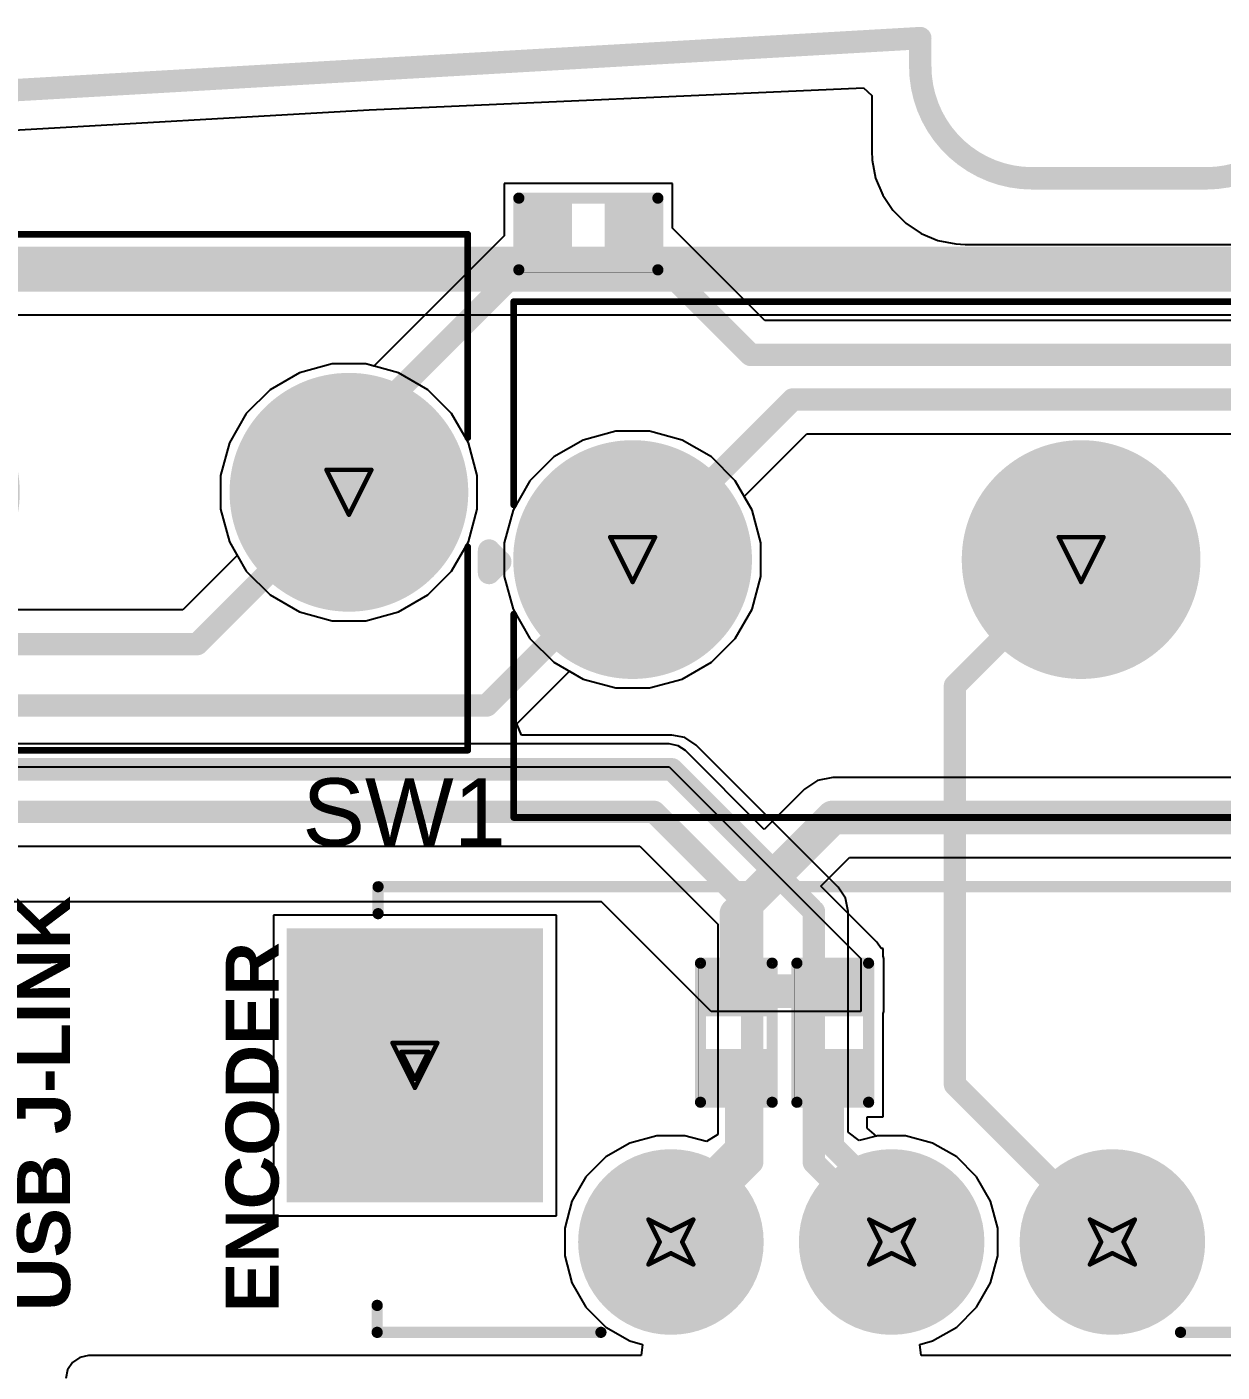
# Model space of a CAD drawing. Header units: inches. Extents: x 0 to 355, y -10 to 78.
# Drawn here: x 53.95 to 67.49, y 24.26 to 39.5 of the extents above; entities that cross this region are included whole.
import ezdxf

# ---------------------------------------------------------------- set-up
doc = ezdxf.new("R2010")
doc.units = ezdxf.units.IN
for name, color, linetype in [('Board Outline', 216, 'Continuous'), ('Bottom Layer', 5, 'Continuous'), ('Bottom Overlay', 54, 'Continuous'), ('Bottom Paste', 16, 'Continuous'), ('Bottom Solder', 6, 'Continuous'), ('Drill Drawing', 1, 'Continuous'), ('Multi-Layer', 9, 'Continuous'), ('Pad Holes', 156, 'Continuous'), ('Top Layer', 1, 'Continuous'), ('Top Overlay', 2, 'Continuous'), ('Top Paste', 8, 'Continuous'), ('Top Solder', 216, 'Continuous')]:
    doc.layers.add(name, color=color, linetype=linetype)
doc.styles.add('Arial', font='', dxfattribs={"height": 0.2})
doc.styles.add('Arial_Bold', font='', dxfattribs={"height": 0.2})
doc.styles.get('Arial').set_extended_font_data('Arial')
doc.styles.get('Arial_Bold').set_extended_font_data('Arial', bold=True)

# ---------------------------------------------------------------- blocks, each defined once
blk = doc.blocks.new('E203_13G3_2412_00_26')
at = {"layer": 'Bottom Layer'}
for points in [[(-4, -0.5), (-6.8, -0.5), (-6.8, 2.5), (-4, 2.5)], [(4, 2.5), (6.8, 2.5), (6.8, -0.5), (4, -0.5)]]:
    blk.add_hatch(color=5, dxfattribs=at).paths.add_polyline_path(points)
h = blk.add_hatch(color=5, dxfattribs=at)
edge = h.paths.add_edge_path()
edge.add_arc((-2.5, -1), 1, 0, 360)
h = blk.add_hatch(color=5, dxfattribs=at)
edge = h.paths.add_edge_path()
edge.add_arc((0, -1), 1, 0, 360)
h = blk.add_hatch(color=5, dxfattribs=at)
edge = h.paths.add_edge_path()
edge.add_arc((2.5, -1), 1, 0, 360)
at = {"layer": 'Bottom Solder'}
for points in [[(-3.949, -0.551), (-6.851, -0.551), (-6.851, 2.551), (-3.949, 2.551)], [(3.949, 2.551), (6.851, 2.551), (6.851, -0.551), (3.949, -0.551)]]:
    blk.add_hatch(color=6, dxfattribs=at).paths.add_polyline_path(points)
h = blk.add_hatch(color=6, dxfattribs=at)
edge = h.paths.add_edge_path()
edge.add_arc((-2.5, -1), 1.051, 0, 360)
h = blk.add_hatch(color=6, dxfattribs=at)
edge = h.paths.add_edge_path()
edge.add_arc((0, -1), 1.051, 0, 360)
h = blk.add_hatch(color=6, dxfattribs=at)
edge = h.paths.add_edge_path()
edge.add_arc((2.5, -1), 1.051, 0, 360)
at = {"layer": 'Multi-Layer'}
for points in [[(-4, -0.5), (-6.8, -0.5), (-6.8, 2.5), (-4, 2.5)], [(4, 2.5), (6.8, 2.5), (6.8, -0.5), (4, -0.5)]]:
    blk.add_hatch(color=9, dxfattribs=at).paths.add_polyline_path(points)
h = blk.add_hatch(color=9, dxfattribs=at)
edge = h.paths.add_edge_path()
edge.add_arc((-2.5, -1), 1, 0, 360)
h = blk.add_hatch(color=9, dxfattribs=at)
edge = h.paths.add_edge_path()
edge.add_arc((0, -1), 1, 0, 360)
h = blk.add_hatch(color=9, dxfattribs=at)
edge = h.paths.add_edge_path()
edge.add_arc((2.5, -1), 1, 0, 360)
at = {"layer": 'Pad Holes'}
for points in [[(-6.31, -0.05), (-6.31, 2.05), (-4.49, 2.05), (-4.49, -0.05)], [(4.49, -0.05), (4.49, 2.05), (6.31, 2.05), (6.31, -0.05)]]:
    blk.add_hatch(color=7, dxfattribs=at).paths.add_polyline_path(points)
h = blk.add_hatch(color=7, dxfattribs=at)
edge = h.paths.add_edge_path()
edge.add_arc((-2.5, -1), 0.6, 0, 360)
h = blk.add_hatch(color=7, dxfattribs=at)
edge = h.paths.add_edge_path()
edge.add_arc((0, -1), 0.6, 0, 360)
h = blk.add_hatch(color=7, dxfattribs=at)
edge = h.paths.add_edge_path()
edge.add_arc((2.5, -1), 0.6, 0, 360)
at = {"layer": 'Top Layer'}
for points in [[(-4, -0.5), (-6.8, -0.5), (-6.8, 2.5), (-4, 2.5)], [(4, 2.5), (6.8, 2.5), (6.8, -0.5), (4, -0.5)]]:
    blk.add_hatch(color=1, dxfattribs=at).paths.add_polyline_path(points)
h = blk.add_hatch(color=1, dxfattribs=at)
edge = h.paths.add_edge_path()
edge.add_arc((-2.5, -1), 1, 0, 360)
h = blk.add_hatch(color=1, dxfattribs=at)
edge = h.paths.add_edge_path()
edge.add_arc((0, -1), 1, 0, 360)
h = blk.add_hatch(color=1, dxfattribs=at)
edge = h.paths.add_edge_path()
edge.add_arc((2.5, -1), 1, 0, 360)
at = {"layer": 'Top Solder'}
for points in [[(-3.949, -0.551), (-6.851, -0.551), (-6.851, 2.551), (-3.949, 2.551)], [(3.949, 2.551), (6.851, 2.551), (6.851, -0.551), (3.949, -0.551)]]:
    blk.add_hatch(color=216, dxfattribs=at).paths.add_polyline_path(points)
h = blk.add_hatch(color=216, dxfattribs=at)
edge = h.paths.add_edge_path()
edge.add_arc((-2.5, -1), 1.051, 0, 360)
h = blk.add_hatch(color=216, dxfattribs=at)
edge = h.paths.add_edge_path()
edge.add_arc((0, -1), 1.051, 0, 360)
h = blk.add_hatch(color=216, dxfattribs=at)
edge = h.paths.add_edge_path()
edge.add_arc((2.5, -1), 1.051, 0, 360)
at = {"layer": 'Top Overlay', "const_width": 0.127}
for points in [[(-5.817, 3.023), (5.817, 3.023)], [(-5.817, 2.718), (-5.817, 3.023)], [(5.817, 2.718), (5.817, 3.023)], [(-5.827, -2.023), (-5.827, -1.718)], [(5.806, -2.023), (5.806, -1.718)], [(-5.827, -2.023), (-3.293, -2.023)], [(3.272, -2.023), (5.806, -2.023)]]:
    blk.add_lwpolyline(points, dxfattribs=at)
at = {"layer": 'Top Overlay', "const_width": 0.0635}
for points in [[(-5.848, 3.023, 1), (-5.785, 3.023, 1)], [(-5.848, 3.023, 1), (-5.785, 3.023, 1)], [(5.785, 3.023, 1), (5.848, 3.023, 1)], [(5.785, 3.023, 1), (5.848, 3.023, 1)], [(-5.848, 2.718, 1), (-5.785, 2.718, 1)], [(5.785, 2.718, 1), (5.848, 2.718, 1)], [(-5.859, -1.718, 1), (-5.795, -1.718, 1)], [(5.775, -1.718, 1), (5.838, -1.718, 1)], [(-5.859, -2.023, 1), (-5.795, -2.023, 1)], [(-5.859, -2.023, 1), (-5.795, -2.023, 1)], [(-3.324, -2.023, 1), (-3.261, -2.023, 1)], [(3.24, -2.023, 1), (3.304, -2.023, 1)], [(5.775, -2.023, 1), (5.838, -2.023, 1)], [(5.775, -2.023, 1), (5.838, -2.023, 1)]]:
    blk.add_lwpolyline(points, format="xyb", close=True, dxfattribs=at)
blk = doc.blocks.new('KAILH_GM_8_0_29')
at = {"layer": 'Bottom Layer'}
h = blk.add_hatch(color=5, dxfattribs=at)
edge = h.paths.add_edge_path()
edge.add_arc((-5.08, 0), 1.25, 0, 360)
h = blk.add_hatch(color=5, dxfattribs=at)
edge = h.paths.add_edge_path()
edge.add_arc((0, 0), 1.25, 0, 360)
h = blk.add_hatch(color=5, dxfattribs=at)
edge = h.paths.add_edge_path()
edge.add_arc((5.08, 0), 1.25, 0, 360)
at = {"layer": 'Bottom Solder'}
h = blk.add_hatch(color=6, dxfattribs=at)
edge = h.paths.add_edge_path()
edge.add_arc((-5.08, 0), 1.352, 0, 360)
h = blk.add_hatch(color=6, dxfattribs=at)
edge = h.paths.add_edge_path()
edge.add_arc((0, 0), 1.352, 0, 360)
h = blk.add_hatch(color=6, dxfattribs=at)
edge = h.paths.add_edge_path()
edge.add_arc((5.08, 0), 1.352, 0, 360)
at = {"layer": 'Multi-Layer'}
h = blk.add_hatch(color=9, dxfattribs=at)
edge = h.paths.add_edge_path()
edge.add_arc((-5.08, 0), 1.25, 0, 360)
h = blk.add_hatch(color=9, dxfattribs=at)
edge = h.paths.add_edge_path()
edge.add_arc((0, 0), 1.25, 0, 360)
h = blk.add_hatch(color=9, dxfattribs=at)
edge = h.paths.add_edge_path()
edge.add_arc((5.08, 0), 1.25, 0, 360)
at = {"layer": 'Pad Holes'}
h = blk.add_hatch(color=7, dxfattribs=at)
edge = h.paths.add_edge_path()
edge.add_arc((-5.08, 0), 0.575, 0, 360)
h = blk.add_hatch(color=7, dxfattribs=at)
edge = h.paths.add_edge_path()
edge.add_arc((0, 0), 0.575, 0, 360)
h = blk.add_hatch(color=7, dxfattribs=at)
edge = h.paths.add_edge_path()
edge.add_arc((5.08, 0), 0.575, 0, 360)
at = {"layer": 'Top Layer'}
h = blk.add_hatch(color=1, dxfattribs=at)
edge = h.paths.add_edge_path()
edge.add_arc((-5.08, 0), 1.25, 0, 360)
h = blk.add_hatch(color=1, dxfattribs=at)
edge = h.paths.add_edge_path()
edge.add_arc((0, 0), 1.25, 0, 360)
h = blk.add_hatch(color=1, dxfattribs=at)
edge = h.paths.add_edge_path()
edge.add_arc((5.08, 0), 1.25, 0, 360)
at = {"layer": 'Top Solder'}
h = blk.add_hatch(color=216, dxfattribs=at)
edge = h.paths.add_edge_path()
edge.add_arc((-5.08, 0), 1.352, 0, 360)
h = blk.add_hatch(color=216, dxfattribs=at)
edge = h.paths.add_edge_path()
edge.add_arc((0, 0), 1.352, 0, 360)
h = blk.add_hatch(color=216, dxfattribs=at)
edge = h.paths.add_edge_path()
edge.add_arc((5.08, 0), 1.352, 0, 360)
at = {"layer": 'Top Overlay'}
for points, const_width in [([(-6.426, 2.921), (6.426, 2.921)], 0.0762), ([(-6.426, 0.619), (-6.426, 2.921)], 0.0762), ([(6.426, 0.619), (6.426, 2.921)], 0.0762), ([(-6.706, -0.152), (-6.706, 0.102)], 0.254), ([(-6.706, 0.102), (-6.579, -0.025)], 0.254), ([(-6.706, -0.152), (-6.579, -0.025)], 0.254), ([(-6.426, -2.921), (-6.426, -0.619)], 0.0762), ([(6.426, -2.921), (6.426, -0.619)], 0.0762), ([(-6.426, -2.921), (6.426, -2.921)], 0.0762)]:
    blk.add_lwpolyline(points, dxfattribs=dict(at, const_width=const_width))
for points, const_width in [([(-6.445, 2.921, 1), (-6.407, 2.921, 1)], 0.0381), ([(-6.445, 2.921, 1), (-6.407, 2.921, 1)], 0.0381), ([(6.407, 2.921, 1), (6.445, 2.921, 1)], 0.0381), ([(6.407, 2.921, 1), (6.445, 2.921, 1)], 0.0381), ([(-6.445, 0.619, 1), (-6.407, 0.619, 1)], 0.0381), ([(6.407, 0.619, 1), (6.445, 0.619, 1)], 0.0381), ([(-6.769, 0.102, 1), (-6.642, 0.102, 1)], 0.127), ([(-6.769, 0.102, 1), (-6.642, 0.102, 1)], 0.127), ([(-6.642, -0.025, 1), (-6.515, -0.025, 1)], 0.127), ([(-6.642, -0.025, 1), (-6.515, -0.025, 1)], 0.127), ([(-6.769, -0.152, 1), (-6.642, -0.152, 1)], 0.127), ([(-6.769, -0.152, 1), (-6.642, -0.152, 1)], 0.127), ([(-6.445, -0.619, 1), (-6.407, -0.619, 1)], 0.0381), ([(6.407, -0.619, 1), (6.445, -0.619, 1)], 0.0381), ([(-6.445, -2.921, 1), (-6.407, -2.921, 1)], 0.0381), ([(-6.445, -2.921, 1), (-6.407, -2.921, 1)], 0.0381), ([(6.407, -2.921, 1), (6.445, -2.921, 1)], 0.0381), ([(6.407, -2.921, 1), (6.445, -2.921, 1)], 0.0381)]:
    blk.add_lwpolyline(points, format="xyb", close=True, dxfattribs=dict(at, const_width=const_width))
blk = doc.blocks.new('KAILH_GM_8_0_30')
at = {"layer": 'Bottom Layer'}
h = blk.add_hatch(color=5, dxfattribs=at)
edge = h.paths.add_edge_path()
edge.add_arc((-5.08, 0), 1.25, 0, 360)
h = blk.add_hatch(color=5, dxfattribs=at)
edge = h.paths.add_edge_path()
edge.add_arc((0, 0), 1.25, 0, 360)
h = blk.add_hatch(color=5, dxfattribs=at)
edge = h.paths.add_edge_path()
edge.add_arc((5.08, 0), 1.25, 0, 360)
at = {"layer": 'Bottom Solder'}
h = blk.add_hatch(color=6, dxfattribs=at)
edge = h.paths.add_edge_path()
edge.add_arc((-5.08, 0), 1.352, 0, 360)
h = blk.add_hatch(color=6, dxfattribs=at)
edge = h.paths.add_edge_path()
edge.add_arc((0, 0), 1.352, 0, 360)
h = blk.add_hatch(color=6, dxfattribs=at)
edge = h.paths.add_edge_path()
edge.add_arc((5.08, 0), 1.352, 0, 360)
at = {"layer": 'Multi-Layer'}
h = blk.add_hatch(color=9, dxfattribs=at)
edge = h.paths.add_edge_path()
edge.add_arc((-5.08, 0), 1.25, 0, 360)
h = blk.add_hatch(color=9, dxfattribs=at)
edge = h.paths.add_edge_path()
edge.add_arc((0, 0), 1.25, 0, 360)
h = blk.add_hatch(color=9, dxfattribs=at)
edge = h.paths.add_edge_path()
edge.add_arc((5.08, 0), 1.25, 0, 360)
at = {"layer": 'Pad Holes'}
h = blk.add_hatch(color=7, dxfattribs=at)
edge = h.paths.add_edge_path()
edge.add_arc((-5.08, 0), 0.575, 0, 360)
h = blk.add_hatch(color=7, dxfattribs=at)
edge = h.paths.add_edge_path()
edge.add_arc((0, 0), 0.575, 0, 360)
h = blk.add_hatch(color=7, dxfattribs=at)
edge = h.paths.add_edge_path()
edge.add_arc((5.08, 0), 0.575, 0, 360)
at = {"layer": 'Top Layer'}
h = blk.add_hatch(color=1, dxfattribs=at)
edge = h.paths.add_edge_path()
edge.add_arc((-5.08, 0), 1.25, 0, 360)
h = blk.add_hatch(color=1, dxfattribs=at)
edge = h.paths.add_edge_path()
edge.add_arc((0, 0), 1.25, 0, 360)
h = blk.add_hatch(color=1, dxfattribs=at)
edge = h.paths.add_edge_path()
edge.add_arc((5.08, 0), 1.25, 0, 360)
at = {"layer": 'Top Solder'}
h = blk.add_hatch(color=216, dxfattribs=at)
edge = h.paths.add_edge_path()
edge.add_arc((-5.08, 0), 1.352, 0, 360)
h = blk.add_hatch(color=216, dxfattribs=at)
edge = h.paths.add_edge_path()
edge.add_arc((0, 0), 1.352, 0, 360)
h = blk.add_hatch(color=216, dxfattribs=at)
edge = h.paths.add_edge_path()
edge.add_arc((5.08, 0), 1.352, 0, 360)
at = {"layer": 'Top Overlay'}
for points, const_width in [([(-6.426, 0.619), (-6.426, 2.921)], 0.0762), ([(-6.426, 2.921), (6.426, 2.921)], 0.0762), ([(6.426, 0.619), (6.426, 2.921)], 0.0762), ([(-6.706, 0.102), (-6.579, -0.025)], 0.254), ([(-6.706, -0.152), (-6.706, 0.102)], 0.254), ([(-6.706, -0.152), (-6.579, -0.025)], 0.254), ([(-6.426, -2.921), (-6.426, -0.619)], 0.0762), ([(6.426, -2.921), (6.426, -0.619)], 0.0762), ([(-6.426, -2.921), (6.426, -2.921)], 0.0762)]:
    blk.add_lwpolyline(points, dxfattribs=dict(at, const_width=const_width))
for points, const_width in [([(-6.445, 2.921, 1), (-6.407, 2.921, 1)], 0.0381), ([(-6.445, 2.921, 1), (-6.407, 2.921, 1)], 0.0381), ([(6.407, 2.921, 1), (6.445, 2.921, 1)], 0.0381), ([(6.407, 2.921, 1), (6.445, 2.921, 1)], 0.0381), ([(-6.445, 0.619, 1), (-6.407, 0.619, 1)], 0.0381), ([(6.407, 0.619, 1), (6.445, 0.619, 1)], 0.0381), ([(-6.769, 0.102, 1), (-6.642, 0.102, 1)], 0.127), ([(-6.769, 0.102, 1), (-6.642, 0.102, 1)], 0.127), ([(-6.642, -0.025, 1), (-6.515, -0.025, 1)], 0.127), ([(-6.642, -0.025, 1), (-6.515, -0.025, 1)], 0.127), ([(-6.769, -0.152, 1), (-6.642, -0.152, 1)], 0.127), ([(-6.769, -0.152, 1), (-6.642, -0.152, 1)], 0.127), ([(-6.445, -0.619, 1), (-6.407, -0.619, 1)], 0.0381), ([(6.407, -0.619, 1), (6.445, -0.619, 1)], 0.0381), ([(-6.445, -2.921, 1), (-6.407, -2.921, 1)], 0.0381), ([(-6.445, -2.921, 1), (-6.407, -2.921, 1)], 0.0381), ([(6.407, -2.921, 1), (6.445, -2.921, 1)], 0.0381), ([(6.407, -2.921, 1), (6.445, -2.921, 1)], 0.0381)]:
    blk.add_lwpolyline(points, format="xyb", close=True, dxfattribs=dict(at, const_width=const_width))
blk = doc.blocks.new('R___0402_43')
at = {"layer": 'Top Layer'}
for points in [[(-0.699, -0.318), (-0.699, 0.318), (-0.241, 0.318), (-0.241, -0.318)], [(0.241, -0.318), (0.241, 0.318), (0.699, 0.318), (0.699, -0.318)]]:
    blk.add_hatch(color=1, dxfattribs=at).paths.add_polyline_path(points)
at = {"layer": 'Top Paste'}
for points in [[(-0.699, -0.318), (-0.699, 0.318), (-0.241, 0.318), (-0.241, -0.318)], [(0.241, -0.318), (0.241, 0.318), (0.699, 0.318), (0.699, -0.318)]]:
    blk.add_hatch(color=8, dxfattribs=at).paths.add_polyline_path(points)
at = {"layer": 'Top Solder'}
for points in [[(-0.754, -0.373), (-0.754, 0.373), (-0.186, 0.373), (-0.186, -0.373)], [(0.186, -0.373), (0.186, 0.373), (0.754, 0.373), (0.754, -0.373)]]:
    blk.add_hatch(color=216, dxfattribs=at).paths.add_polyline_path(points)
at = {"layer": 'Top Overlay'}
for points, const_width in [([(-0.787, 0.406), (0.787, 0.406)], 0.127), ([(-0.787, -0.406), (-0.787, 0.406)], 0.127), ([(0.787, -0.406), (0.787, 0.406)], 0.127), ([(-0.787, -0.406), (0.787, -0.406)], 0.127), ([(-0.813, -0.432), (0.813, -0.432)], 0.00323)]:
    blk.add_lwpolyline(points, dxfattribs=dict(at, const_width=const_width))
for points, const_width in [([(-0.819, 0.406, 1), (-0.756, 0.406, 1)], 0.0635), ([(-0.819, 0.406, 1), (-0.756, 0.406, 1)], 0.0635), ([(0.756, 0.406, 1), (0.819, 0.406, 1)], 0.0635), ([(0.756, 0.406, 1), (0.819, 0.406, 1)], 0.0635), ([(-0.819, -0.406, 1), (-0.756, -0.406, 1)], 0.0635), ([(-0.819, -0.406, 1), (-0.756, -0.406, 1)], 0.0635), ([(-0.814, -0.432, 1), (-0.812, -0.432, 1)], 0.00161), ([(0.756, -0.406, 1), (0.819, -0.406, 1)], 0.0635), ([(0.756, -0.406, 1), (0.819, -0.406, 1)], 0.0635), ([(0.812, -0.432, 1), (0.814, -0.432, 1)], 0.00161)]:
    blk.add_lwpolyline(points, format="xyb", close=True, dxfattribs=dict(at, const_width=const_width))
blk = doc.blocks.new('R___0402_B_54')
at = {"layer": 'Bottom Layer'}
for points in [[(-0.241, 0.318), (-0.241, -0.318), (-0.699, -0.318), (-0.699, 0.318)], [(0.699, 0.318), (0.699, -0.318), (0.241, -0.318), (0.241, 0.318)]]:
    blk.add_hatch(color=5, dxfattribs=at).paths.add_polyline_path(points)
at = {"layer": 'Bottom Paste'}
for points in [[(-0.241, 0.318), (-0.241, -0.318), (-0.699, -0.318), (-0.699, 0.318)], [(0.699, 0.318), (0.699, -0.318), (0.241, -0.318), (0.241, 0.318)]]:
    blk.add_hatch(color=16, dxfattribs=at).paths.add_polyline_path(points)
at = {"layer": 'Bottom Solder'}
for points in [[(-0.186, 0.373), (-0.186, -0.373), (-0.754, -0.373), (-0.754, 0.373)], [(0.754, 0.373), (0.754, -0.373), (0.186, -0.373), (0.186, 0.373)]]:
    blk.add_hatch(color=6, dxfattribs=at).paths.add_polyline_path(points)
at = {"layer": 'Bottom Overlay'}
for points, const_width in [([(-0.787, 0.406), (0.787, 0.406)], 0.127), ([(-0.787, 0.406), (-0.787, -0.406)], 0.127), ([(0.787, 0.406), (0.787, -0.406)], 0.127), ([(-0.813, 0.432), (0.813, 0.432)], 0.00323), ([(-0.787, -0.406), (0.787, -0.406)], 0.127)]:
    blk.add_lwpolyline(points, dxfattribs=dict(at, const_width=const_width))
for points, const_width in [([(-0.819, 0.406, 1), (-0.756, 0.406, 1)], 0.0635), ([(-0.819, 0.406, 1), (-0.756, 0.406, 1)], 0.0635), ([(0.756, 0.406, 1), (0.819, 0.406, 1)], 0.0635), ([(0.756, 0.406, 1), (0.819, 0.406, 1)], 0.0635), ([(-0.814, 0.432, 1), (-0.812, 0.432, 1)], 0.00161), ([(0.812, 0.432, 1), (0.814, 0.432, 1)], 0.00161), ([(-0.819, -0.406, 1), (-0.756, -0.406, 1)], 0.0635), ([(-0.819, -0.406, 1), (-0.756, -0.406, 1)], 0.0635), ([(0.756, -0.406, 1), (0.819, -0.406, 1)], 0.0635), ([(0.756, -0.406, 1), (0.819, -0.406, 1)], 0.0635)]:
    blk.add_lwpolyline(points, format="xyb", close=True, dxfattribs=dict(at, const_width=const_width))
blk = doc.blocks.new('R___0402_B_55')
at = {"layer": 'Bottom Layer'}
for points in [[(-0.241, 0.318), (-0.241, -0.318), (-0.699, -0.318), (-0.699, 0.318)], [(0.699, 0.318), (0.699, -0.318), (0.241, -0.318), (0.241, 0.318)]]:
    blk.add_hatch(color=5, dxfattribs=at).paths.add_polyline_path(points)
at = {"layer": 'Bottom Paste'}
for points in [[(-0.241, 0.318), (-0.241, -0.318), (-0.699, -0.318), (-0.699, 0.318)], [(0.699, 0.318), (0.699, -0.318), (0.241, -0.318), (0.241, 0.318)]]:
    blk.add_hatch(color=16, dxfattribs=at).paths.add_polyline_path(points)
at = {"layer": 'Bottom Solder'}
for points in [[(-0.186, 0.373), (-0.186, -0.373), (-0.754, -0.373), (-0.754, 0.373)], [(0.754, 0.373), (0.754, -0.373), (0.186, -0.373), (0.186, 0.373)]]:
    blk.add_hatch(color=6, dxfattribs=at).paths.add_polyline_path(points)
at = {"layer": 'Bottom Overlay'}
for points, const_width in [([(-0.787, 0.406), (0.787, 0.406)], 0.127), ([(-0.787, 0.406), (-0.787, -0.406)], 0.127), ([(0.787, 0.406), (0.787, -0.406)], 0.127), ([(-0.813, 0.432), (0.813, 0.432)], 0.00323), ([(-0.787, -0.406), (0.787, -0.406)], 0.127)]:
    blk.add_lwpolyline(points, dxfattribs=dict(at, const_width=const_width))
for points, const_width in [([(-0.819, 0.406, 1), (-0.756, 0.406, 1)], 0.0635), ([(-0.819, 0.406, 1), (-0.756, 0.406, 1)], 0.0635), ([(0.756, 0.406, 1), (0.819, 0.406, 1)], 0.0635), ([(0.756, 0.406, 1), (0.819, 0.406, 1)], 0.0635), ([(-0.814, 0.432, 1), (-0.812, 0.432, 1)], 0.00161), ([(0.812, 0.432, 1), (0.814, 0.432, 1)], 0.00161), ([(-0.819, -0.406, 1), (-0.756, -0.406, 1)], 0.0635), ([(-0.819, -0.406, 1), (-0.756, -0.406, 1)], 0.0635), ([(0.756, -0.406, 1), (0.819, -0.406, 1)], 0.0635), ([(0.756, -0.406, 1), (0.819, -0.406, 1)], 0.0635)]:
    blk.add_lwpolyline(points, format="xyb", close=True, dxfattribs=dict(at, const_width=const_width))

msp = doc.modelspace()

# ---------------------------------------------------------------- linework, layer by layer
at = {"layer": 'Board Outline', "const_width": 0.254}
for points in [[(0, 35.687), (64.072, 39.37)], [(64.072, 39.053), (64.072, 39.37)], [(65.341, 37.782), (67.31, 37.782)]]:
    msp.add_lwpolyline(points, dxfattribs=at)
at = {"layer": 'Board Outline', "const_width": 0.127}
for points in [[(64.009, 39.37, 1), (64.136, 39.37, 1)], [(64.009, 39.37, 1), (64.136, 39.37, 1)], [(64.009, 39.053, 1), (64.136, 39.053, 1)], [(64.009, 39.053, 1), (64.136, 39.053, 1)], [(65.278, 37.782, 1), (65.405, 37.782, 1)], [(65.278, 37.782, 1), (65.405, 37.782, 1)], [(67.247, 37.782, 1), (67.374, 37.782, 1)], [(67.247, 37.782, 1), (67.374, 37.782, 1)]]:
    msp.add_lwpolyline(points, format="xyb", close=True, dxfattribs=at)
at = {"layer": 'Board Outline', "const_width": 0.254}
for points in [[(65.341, 37.782, -0.414961), (64.072, 39.053)], [(68.58, 39.053, -0.414405), (67.31, 37.782)]]:
    msp.add_lwpolyline(points, format="xyb", dxfattribs=at)
at = {"layer": 'Bottom Layer'}
for p, q in [((46.147, 36.236), (71.212, 36.236)), ((57.41, 35.68), (57.04, 35.581)), ((57.792, 35.68), (57.41, 35.68)), ((58.162, 35.581), (57.792, 35.68)), ((57.04, 35.581), (56.709, 35.389)), ((58.493, 35.389), (58.162, 35.581)), ((56.709, 35.389), (56.438, 35.119)), ((58.764, 35.119), (58.493, 35.389)), ((56.438, 35.119), (56.247, 34.787)), ((58.955, 34.787), (58.764, 35.119)), ((60.623, 34.918), (60.253, 34.819)), ((61.005, 34.918), (60.623, 34.918)), ((61.375, 34.819), (61.005, 34.918)), ((56.247, 34.787), (56.148, 34.418)), ((59.054, 34.418), (58.955, 34.787)), ((60.253, 34.819), (59.922, 34.627)), ((61.706, 34.627), (61.375, 34.819)), ((59.922, 34.627), (59.651, 34.357)), ((61.977, 34.357), (61.706, 34.627)), ((56.148, 34.418), (56.148, 34.035)), ((59.054, 34.035), (59.054, 34.418)), ((59.651, 34.357), (59.46, 34.025)), ((62.168, 34.025), (61.977, 34.357)), ((56.148, 34.035), (56.247, 33.666)), ((58.955, 33.666), (59.054, 34.035)), ((59.46, 34.025), (59.361, 33.656)), ((62.267, 33.656), (62.168, 34.025)), ((56.247, 33.666), (56.438, 33.334)), ((58.764, 33.334), (58.955, 33.666)), ((59.361, 33.656), (59.361, 33.273)), ((62.267, 33.273), (62.267, 33.656)), ((56.438, 33.334), (56.709, 33.064)), ((58.493, 33.064), (58.764, 33.334)), ((59.361, 33.273), (59.46, 32.904)), ((62.168, 32.904), (62.267, 33.273)), ((56.709, 33.064), (57.04, 32.872)), ((58.162, 32.872), (58.493, 33.064)), ((57.04, 32.872), (57.41, 32.773)), ((57.41, 32.773), (57.792, 32.773)), ((57.792, 32.773), (58.162, 32.872)), ((59.46, 32.904), (59.651, 32.572)), ((61.977, 32.572), (62.168, 32.904)), ((59.651, 32.572), (59.922, 32.302)), ((61.706, 32.302), (61.977, 32.572)), ((59.922, 32.302), (60.253, 32.11)), ((61.375, 32.11), (61.706, 32.302)), ((60.253, 32.11), (60.623, 32.011)), ((60.623, 32.011), (61.005, 32.011)), ((61.005, 32.011), (61.375, 32.11)), ((61.23, 31.377), (45.496, 31.377)), ((61.329, 31.357), (61.23, 31.377)), ((61.413, 31.301), (61.329, 31.357)), ((62.305, 30.409), (61.413, 31.301)), ((45.496, 31.118), (61.23, 31.118)), ((61.23, 31.118), (63.399, 28.949)), ((62.909, 30.964), (62.762, 30.865)), ((63.083, 30.998), (62.909, 30.964)), ((70.923, 30.998), (63.083, 30.998)), ((62.762, 30.865), (62.305, 30.409)), ((62.946, 29.768), (63.27, 30.092)), ((63.27, 30.092), (70.736, 30.092)), ((63.582, 29.132), (62.946, 29.768)), ((60.462, 29.591), (53.759, 29.591)), ((61.705, 28.348), (60.462, 29.591)), ((63.631, 29.059), (63.582, 29.132)), ((63.399, 28.949), (63.399, 28.348)), ((63.653, 29.059), (63.631, 29.059)), ((63.653, 28.974), (63.653, 29.059)), ((63.658, 28.949), (63.653, 28.974)), ((63.658, 28.348), (63.658, 28.949)), ((63.399, 28.348), (61.705, 28.348)), ((63.653, 28.323), (63.658, 28.348)), ((63.653, 27.154), (63.653, 28.323)), ((63.47, 27.027), (63.47, 27.154)), ((63.47, 27.154), (63.653, 27.154)), ((63.578, 26.937), (63.47, 27.027)), ((63.589, 26.94), (63.578, 26.937)), ((63.906, 26.94), (63.589, 26.94)), ((64.212, 26.858), (63.906, 26.94)), ((64.487, 26.7), (64.212, 26.858)), ((64.711, 26.476), (64.487, 26.7)), ((64.869, 26.201), (64.711, 26.476)), ((64.951, 25.895), (64.869, 26.201)), ((64.951, 25.579), (64.951, 25.895)), ((64.869, 25.273), (64.951, 25.579)), ((64.711, 24.998), (64.869, 25.273)), ((64.487, 24.774), (64.711, 24.998)), ((64.212, 24.616), (64.487, 24.774)), ((64.067, 24.577), (64.212, 24.616)), ((64.084, 24.45), (64.067, 24.577)), ((69.659, 24.45), (64.084, 24.45))]:
    msp.add_line(p, q, dxfattribs=at)
for points, const_width in [([(34.993, 36.754), (71.427, 36.754)], 0.508), ([(61.989, 29.452), (63.083, 30.545)], 0.381), ([(63.083, 30.545), (70.923, 30.545)], 0.381), ([(61.989, 28.577), (61.989, 29.452)], 0.381), ([(61.989, 28.577), (63.081, 28.577)], 0.381), ([(61.989, 26.807), (61.989, 27.637)], 0.254), ([(63.081, 26.822), (63.081, 27.637)], 0.254), ([(61.248, 26.066), (61.989, 26.807)], 0.254), ([(63.081, 26.822), (63.748, 26.155)], 0.254), ([(63.748, 25.737), (63.748, 26.155)], 0.254), ([(61.248, 25.737), (61.248, 26.066)], 0.254)]:
    msp.add_lwpolyline(points, dxfattribs=dict(at, const_width=const_width))
for points, const_width in [([(62.987, 30.545, 1), (63.178, 30.545, 1)], 0.191), ([(62.987, 30.545, 1), (63.178, 30.545, 1)], 0.191), ([(61.894, 29.452, 1), (62.085, 29.452, 1)], 0.191), ([(61.894, 29.452, 1), (62.085, 29.452, 1)], 0.191), ([(61.894, 28.577, 1), (62.085, 28.577, 1)], 0.191), ([(61.894, 28.577, 1), (62.085, 28.577, 1)], 0.191), ([(62.986, 28.577, 1), (63.176, 28.577, 1)], 0.191), ([(61.926, 27.637, 1), (62.053, 27.637, 1)], 0.127), ([(63.018, 27.637, 1), (63.145, 27.637, 1)], 0.127), ([(61.926, 26.807, 1), (62.053, 26.807, 1)], 0.127), ([(61.926, 26.807, 1), (62.053, 26.807, 1)], 0.127), ([(63.018, 26.822, 1), (63.145, 26.822, 1)], 0.127), ([(63.018, 26.822, 1), (63.145, 26.822, 1)], 0.127), ([(63.684, 26.155, 1), (63.811, 26.155, 1)], 0.127), ([(63.684, 26.155, 1), (63.811, 26.155, 1)], 0.127), ([(61.185, 26.066, 1), (61.312, 26.066, 1)], 0.127), ([(61.185, 26.066, 1), (61.312, 26.066, 1)], 0.127), ([(61.185, 25.737, 1), (61.312, 25.737, 1)], 0.127), ([(63.684, 25.737, 1), (63.811, 25.737, 1)], 0.127)]:
    msp.add_lwpolyline(points, format="xyb", close=True, dxfattribs=dict(at, const_width=const_width))
at = {"layer": 'Drill Drawing', "const_width": 0.0508}
for points in [[(57.347, 34.481), (57.855, 34.481)], [(57.347, 34.481), (57.601, 33.973)], [(57.601, 33.973), (57.855, 34.481)], [(60.56, 33.719), (61.068, 33.719)], [(60.56, 33.719), (60.814, 33.211)], [(60.814, 33.211), (61.068, 33.719)], [(65.64, 33.719), (66.148, 33.719)], [(65.64, 33.719), (65.894, 33.211)], [(65.894, 33.211), (66.148, 33.719)], [(58.094, 27.991), (58.602, 27.991)], [(58.094, 27.991), (58.348, 27.483)], [(58.196, 27.889), (58.5, 27.889)], [(58.196, 27.889), (58.348, 27.585)], [(58.348, 27.483), (58.602, 27.991)], [(58.348, 27.585), (58.5, 27.889)], [(60.994, 25.991), (61.248, 25.864)], [(60.994, 25.991), (61.121, 25.737)], [(61.248, 25.864), (61.502, 25.991)], [(61.375, 25.737), (61.502, 25.991)], [(63.494, 25.991), (63.748, 25.864)], [(63.494, 25.991), (63.621, 25.737)], [(63.748, 25.864), (64.002, 25.991)], [(63.875, 25.737), (64.002, 25.991)], [(65.994, 25.991), (66.248, 25.864)], [(65.994, 25.991), (66.121, 25.737)], [(66.248, 25.864), (66.502, 25.991)], [(66.375, 25.737), (66.502, 25.991)], [(60.994, 25.483), (61.121, 25.737)], [(61.375, 25.737), (61.502, 25.483)], [(63.494, 25.483), (63.621, 25.737)], [(63.875, 25.737), (64.002, 25.483)], [(65.994, 25.483), (66.121, 25.737)], [(66.375, 25.737), (66.502, 25.483)], [(60.994, 25.483), (61.248, 25.61)], [(61.248, 25.61), (61.502, 25.483)], [(63.494, 25.483), (63.748, 25.61)], [(63.748, 25.61), (64.002, 25.483)], [(65.994, 25.483), (66.248, 25.61)], [(66.248, 25.61), (66.502, 25.483)]]:
    msp.add_lwpolyline(points, dxfattribs=at)
at = {"layer": 'Drill Drawing', "const_width": 0.0254}
for points in [[(57.334, 34.481, 1), (57.36, 34.481, 1)], [(57.334, 34.481, 1), (57.36, 34.481, 1)], [(57.842, 34.481, 1), (57.868, 34.481, 1)], [(57.842, 34.481, 1), (57.868, 34.481, 1)], [(57.588, 33.973, 1), (57.614, 33.973, 1)], [(57.588, 33.973, 1), (57.614, 33.973, 1)], [(60.547, 33.719, 1), (60.573, 33.719, 1)], [(60.547, 33.719, 1), (60.573, 33.719, 1)], [(61.055, 33.719, 1), (61.081, 33.719, 1)], [(61.055, 33.719, 1), (61.081, 33.719, 1)], [(65.627, 33.719, 1), (65.653, 33.719, 1)], [(65.627, 33.719, 1), (65.653, 33.719, 1)], [(66.135, 33.719, 1), (66.161, 33.719, 1)], [(66.135, 33.719, 1), (66.161, 33.719, 1)], [(60.801, 33.211, 1), (60.827, 33.211, 1)], [(60.801, 33.211, 1), (60.827, 33.211, 1)], [(65.881, 33.211, 1), (65.907, 33.211, 1)], [(65.881, 33.211, 1), (65.907, 33.211, 1)], [(58.081, 27.991, 1), (58.107, 27.991, 1)], [(58.081, 27.991, 1), (58.107, 27.991, 1)], [(58.183, 27.889, 1), (58.208, 27.889, 1)], [(58.183, 27.889, 1), (58.208, 27.889, 1)], [(58.488, 27.889, 1), (58.513, 27.889, 1)], [(58.488, 27.889, 1), (58.513, 27.889, 1)], [(58.589, 27.991, 1), (58.615, 27.991, 1)], [(58.589, 27.991, 1), (58.615, 27.991, 1)], [(58.335, 27.585, 1), (58.361, 27.585, 1)], [(58.335, 27.585, 1), (58.361, 27.585, 1)], [(58.335, 27.483, 1), (58.361, 27.483, 1)], [(58.335, 27.483, 1), (58.361, 27.483, 1)], [(60.981, 25.991, 1), (61.007, 25.991, 1)], [(60.981, 25.991, 1), (61.007, 25.991, 1)], [(61.489, 25.991, 1), (61.515, 25.991, 1)], [(61.489, 25.991, 1), (61.515, 25.991, 1)], [(63.481, 25.991, 1), (63.506, 25.991, 1)], [(63.481, 25.991, 1), (63.506, 25.991, 1)], [(63.989, 25.991, 1), (64.014, 25.991, 1)], [(63.989, 25.991, 1), (64.014, 25.991, 1)], [(65.981, 25.991, 1), (66.007, 25.991, 1)], [(65.981, 25.991, 1), (66.007, 25.991, 1)], [(66.489, 25.991, 1), (66.515, 25.991, 1)], [(66.489, 25.991, 1), (66.515, 25.991, 1)], [(61.108, 25.737, 1), (61.134, 25.737, 1)], [(61.108, 25.737, 1), (61.134, 25.737, 1)], [(61.235, 25.864, 1), (61.261, 25.864, 1)], [(61.235, 25.864, 1), (61.261, 25.864, 1)], [(61.362, 25.737, 1), (61.388, 25.737, 1)], [(61.362, 25.737, 1), (61.388, 25.737, 1)], [(63.608, 25.737, 1), (63.633, 25.737, 1)], [(63.608, 25.737, 1), (63.633, 25.737, 1)], [(63.735, 25.864, 1), (63.76, 25.864, 1)], [(63.735, 25.864, 1), (63.76, 25.864, 1)], [(63.862, 25.737, 1), (63.887, 25.737, 1)], [(63.862, 25.737, 1), (63.887, 25.737, 1)], [(66.108, 25.737, 1), (66.134, 25.737, 1)], [(66.108, 25.737, 1), (66.134, 25.737, 1)], [(66.235, 25.864, 1), (66.261, 25.864, 1)], [(66.235, 25.864, 1), (66.261, 25.864, 1)], [(66.362, 25.737, 1), (66.388, 25.737, 1)], [(66.362, 25.737, 1), (66.388, 25.737, 1)], [(61.235, 25.61, 1), (61.261, 25.61, 1)], [(61.235, 25.61, 1), (61.261, 25.61, 1)], [(63.735, 25.61, 1), (63.76, 25.61, 1)], [(63.735, 25.61, 1), (63.76, 25.61, 1)], [(66.235, 25.61, 1), (66.261, 25.61, 1)], [(66.235, 25.61, 1), (66.261, 25.61, 1)], [(60.981, 25.483, 1), (61.007, 25.483, 1)], [(60.981, 25.483, 1), (61.007, 25.483, 1)], [(61.489, 25.483, 1), (61.515, 25.483, 1)], [(61.489, 25.483, 1), (61.515, 25.483, 1)], [(63.481, 25.483, 1), (63.506, 25.483, 1)], [(63.481, 25.483, 1), (63.506, 25.483, 1)], [(63.989, 25.483, 1), (64.014, 25.483, 1)], [(63.989, 25.483, 1), (64.014, 25.483, 1)], [(65.981, 25.483, 1), (66.007, 25.483, 1)], [(65.981, 25.483, 1), (66.007, 25.483, 1)], [(66.489, 25.483, 1), (66.515, 25.483, 1)], [(66.489, 25.483, 1), (66.515, 25.483, 1)]]:
    msp.add_lwpolyline(points, format="xyb", close=True, dxfattribs=at)
at = {"layer": 'Top Layer'}
for p, q in [((57.829, 38.558), (63.43, 38.807)), ((63.43, 38.807), (63.522, 38.72)), ((63.522, 38.72), (63.522, 38.092)), ((23.425, 36.575), (57.829, 38.558)), ((63.522, 38.092), (63.527, 37.988)), ((63.527, 37.988), (63.567, 37.784)), ((63.567, 37.784), (63.647, 37.593)), ((61.265, 37.723), (59.36, 37.723)), ((59.36, 37.723), (59.36, 37.13)), ((61.265, 37.219), (61.265, 37.723)), ((63.647, 37.593), (63.762, 37.42)), ((63.762, 37.42), (63.909, 37.274)), ((62.313, 36.172), (61.265, 37.219)), ((63.909, 37.274), (64.081, 37.158)), ((59.36, 37.13), (57.885, 35.655)), ((64.081, 37.158), (64.273, 37.079)), ((64.273, 37.079), (64.476, 37.039)), ((64.476, 37.039), (64.58, 37.034)), ((64.58, 37.034), (67.84, 37.034)), ((73.454, 36.172), (62.313, 36.172)), ((57.41, 35.68), (57.04, 35.581)), ((57.792, 35.68), (57.41, 35.68)), ((57.885, 35.655), (57.792, 35.68)), ((57.04, 35.581), (56.709, 35.389)), ((56.709, 35.389), (56.438, 35.119)), ((56.438, 35.119), (56.247, 34.787)), ((62.079, 34.18), (62.788, 34.889)), ((62.788, 34.889), (69, 34.889)), ((56.247, 34.787), (56.148, 34.418)), ((56.148, 34.418), (56.148, 34.035)), ((62.168, 34.025), (62.079, 34.18)), ((56.148, 34.035), (56.247, 33.666)), ((62.267, 33.656), (62.168, 34.025)), ((56.247, 33.666), (56.336, 33.511)), ((62.267, 33.273), (62.267, 33.656)), ((56.336, 33.511), (55.721, 32.896)), ((62.168, 32.904), (62.267, 33.273)), ((55.721, 32.896), (49.321, 32.896)), ((61.977, 32.572), (62.168, 32.904)), ((61.706, 32.302), (61.977, 32.572)), ((61.375, 32.11), (61.706, 32.302)), ((59.504, 31.605), (60.098, 32.2)), ((60.098, 32.2), (60.253, 32.11)), ((60.253, 32.11), (60.623, 32.011)), ((60.623, 32.011), (61.005, 32.011)), ((61.005, 32.011), (61.375, 32.11)), ((59.557, 31.478), (59.504, 31.605)), ((61.258, 31.478), (59.557, 31.478)), ((61.407, 31.449), (61.258, 31.478)), ((61.533, 31.365), (61.407, 31.449)), ((63.142, 29.756), (61.533, 31.365)), ((49.123, 30.219), (60.897, 30.219)), ((60.897, 30.219), (61.779, 29.337)), ((63.226, 29.63), (63.142, 29.756)), ((63.255, 29.481), (63.226, 29.63)), ((59.951, 29.44), (56.745, 29.44)), ((56.745, 29.44), (56.745, 26.034)), ((59.951, 26.034), (59.951, 29.44)), ((63.255, 26.982), (63.255, 29.481)), ((61.779, 29.337), (61.779, 26.955)), ((63.382, 26.885), (63.255, 26.982)), ((60.784, 26.858), (60.509, 26.7)), ((61.09, 26.94), (60.784, 26.858)), ((61.406, 26.94), (61.09, 26.94)), ((61.652, 26.874), (61.406, 26.94)), ((61.779, 26.955), (61.652, 26.874)), ((63.589, 26.94), (63.382, 26.885)), ((63.906, 26.94), (63.589, 26.94)), ((64.212, 26.858), (63.906, 26.94)), ((64.487, 26.7), (64.212, 26.858)), ((60.509, 26.7), (60.285, 26.476)), ((64.711, 26.476), (64.487, 26.7)), ((60.285, 26.476), (60.127, 26.201)), ((64.869, 26.201), (64.711, 26.476)), ((60.127, 26.201), (60.045, 25.895)), ((64.951, 25.895), (64.869, 26.201)), ((56.745, 26.034), (59.951, 26.034)), ((60.045, 25.895), (60.045, 25.579)), ((64.951, 25.579), (64.951, 25.895)), ((60.045, 25.579), (60.127, 25.273)), ((64.869, 25.273), (64.951, 25.579)), ((60.127, 25.273), (60.285, 24.998)), ((64.711, 24.998), (64.869, 25.273)), ((60.285, 24.998), (60.509, 24.774)), ((64.487, 24.774), (64.711, 24.998)), ((60.509, 24.774), (60.784, 24.616)), ((64.212, 24.616), (64.487, 24.774)), ((60.784, 24.616), (60.928, 24.577)), ((60.928, 24.577), (60.912, 24.45)), ((64.067, 24.577), (64.212, 24.616)), ((64.084, 24.45), (64.067, 24.577)), ((54.47, 24.374), (54.414, 24.29)), ((54.554, 24.43), (54.47, 24.374)), ((54.653, 24.45), (54.554, 24.43)), ((60.912, 24.45), (54.653, 24.45)), ((69.659, 24.45), (64.084, 24.45)), ((54.414, 24.29), (54.394, 24.191))]:
    msp.add_line(p, q, dxfattribs=at)
at = {"layer": 'Top Layer', "const_width": 0.254}
for points in [[(57.601, 34.821), (59.843, 37.063)], [(59.843, 37.063), (59.843, 37.152)], [(60.783, 37.063), (60.783, 37.152)], [(60.783, 37.063), (60.884, 36.961)], [(60.884, 36.961), (60.973, 36.961)], [(60.973, 36.961), (62.152, 35.783)], [(62.152, 35.783), (73.454, 35.783)], [(60.814, 33.465), (62.627, 35.277)], [(62.627, 35.277), (69.161, 35.277)], [(57.601, 34.227), (57.601, 34.821)], [(55.882, 32.508), (57.601, 34.227)], [(59.162, 31.813), (60.814, 33.465)], [(64.465, 32.036), (65.894, 33.465)], [(49.16, 32.508), (55.882, 32.508)], [(64.465, 27.52), (64.465, 32.036)], [(42.756, 31.813), (59.162, 31.813)], [(43.05, 31.09), (61.258, 31.09)], [(61.258, 31.09), (62.867, 29.481)], [(43.528, 30.607), (61.058, 30.607)], [(61.058, 30.607), (62.167, 29.498)], [(62.167, 26.637), (62.167, 29.498)], [(62.867, 26.637), (62.867, 29.481)], [(64.465, 27.52), (66.248, 25.737)], [(61.267, 25.737), (62.167, 26.637)], [(62.867, 26.637), (63.767, 25.737)]]:
    msp.add_lwpolyline(points, dxfattribs=at)
at = {"layer": 'Top Layer', "const_width": 0.127}
for points in [[(59.779, 37.152, 1), (59.906, 37.152, 1)], [(59.779, 37.063, 1), (59.906, 37.063, 1)], [(59.779, 37.063, 1), (59.906, 37.063, 1)], [(60.719, 37.152, 1), (60.846, 37.152, 1)], [(60.719, 37.063, 1), (60.846, 37.063, 1)], [(60.719, 37.063, 1), (60.846, 37.063, 1)], [(60.821, 36.961, 1), (60.948, 36.961, 1)], [(60.821, 36.961, 1), (60.948, 36.961, 1)], [(60.91, 36.961, 1), (61.037, 36.961, 1)], [(60.91, 36.961, 1), (61.037, 36.961, 1)], [(62.088, 35.783, 1), (62.215, 35.783, 1)], [(62.088, 35.783, 1), (62.215, 35.783, 1)], [(62.563, 35.277, 1), (62.69, 35.277, 1)], [(62.563, 35.277, 1), (62.69, 35.277, 1)], [(57.537, 34.821, 1), (57.664, 34.821, 1)], [(57.537, 34.821, 1), (57.664, 34.821, 1)], [(57.537, 34.227, 1), (57.664, 34.227, 1)], [(57.537, 34.227, 1), (57.664, 34.227, 1)], [(60.751, 33.465, 1), (60.878, 33.465, 1)], [(60.751, 33.465, 1), (60.878, 33.465, 1)], [(65.831, 33.465, 1), (65.958, 33.465, 1)], [(55.819, 32.508, 1), (55.946, 32.508, 1)], [(55.819, 32.508, 1), (55.946, 32.508, 1)], [(64.402, 32.036, 1), (64.529, 32.036, 1)], [(64.402, 32.036, 1), (64.529, 32.036, 1)], [(59.099, 31.813, 1), (59.226, 31.813, 1)], [(59.099, 31.813, 1), (59.226, 31.813, 1)], [(61.195, 31.09, 1), (61.322, 31.09, 1)], [(61.195, 31.09, 1), (61.322, 31.09, 1)], [(60.995, 30.607, 1), (61.122, 30.607, 1)], [(60.995, 30.607, 1), (61.122, 30.607, 1)], [(62.104, 29.498, 1), (62.231, 29.498, 1)], [(62.104, 29.498, 1), (62.231, 29.498, 1)], [(62.804, 29.481, 1), (62.931, 29.481, 1)], [(62.804, 29.481, 1), (62.931, 29.481, 1)], [(64.402, 27.52, 1), (64.529, 27.52, 1)], [(64.402, 27.52, 1), (64.529, 27.52, 1)], [(62.104, 26.637, 1), (62.231, 26.637, 1)], [(62.104, 26.637, 1), (62.231, 26.637, 1)], [(62.804, 26.637, 1), (62.931, 26.637, 1)], [(62.804, 26.637, 1), (62.931, 26.637, 1)], [(61.204, 25.737, 1), (61.331, 25.737, 1)], [(63.704, 25.737, 1), (63.831, 25.737, 1)], [(66.185, 25.737, 1), (66.312, 25.737, 1)]]:
    msp.add_lwpolyline(points, format="xyb", close=True, dxfattribs=at)

# ---------------------------------------------------------------- block references
for name, p in [('R___0402_43', (60.313, 37.152)), ('KAILH_GM_8_0_30', (52.521, 34.227)), ('KAILH_GM_8_0_29', (65.894, 33.465)), ('E203_13G3_2412_00_26', (63.748, 26.737))]:
    msp.add_blockref(name, p)
at = {"rotation": 90}
for name, p in [('R___0402_B_55', (61.989, 28.107)), ('R___0402_B_54', (63.081, 28.107))]:
    msp.add_blockref(name, p, dxfattribs=at)

# ---------------------------------------------------------------- texts
at = {"layer": 'Top Overlay', "style": 'Arial'}
msp.add_text('SW1', height=0.762, dxfattribs=at).set_placement((57.073, 30.226))
at = {"layer": 'Top Overlay', "style": 'Arial_Bold'}
for s, p in [('USB J-LINK', (54.443, 24.956)), ('ENCODER', (56.805, 24.943))]:
    msp.add_text(s, height=0.6, rotation=90, dxfattribs=at).set_placement(p)

doc.saveas('drawing.dxf')
